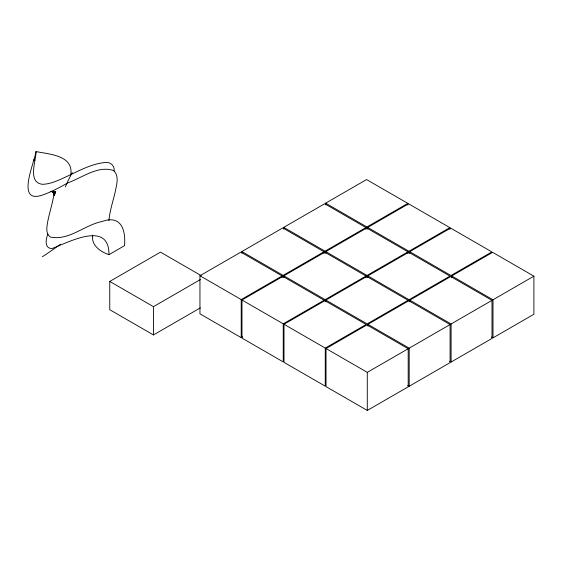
<?xml version="1.0" encoding="UTF-8"?>
<svg xmlns="http://www.w3.org/2000/svg" width="562" height="562" viewBox="0 0 562 562"><rect width="100%" height="100%" fill="white"/><g stroke="black" fill="none" stroke-linecap="round" stroke-linejoin="round"><path stroke-width="0.84" d="M54.121 195.316L54.142 191.902M54.085 192.864L54.128 191.656M92.737 235.064C90.84 245.327 100.577 251.797 108.965 254.684L124.497 245.671C125.93 230.329 121.294 214.522 102.122 221.498C84.349 224.969 69.077 240.965 50.362 237.045C44.967 233.392 47.089 225.748 47.953 220.402C49.899 211.228 52.842 202.271 54.163 192.963M70.735 175.021C73.938 155.231 49.245 154.297 36.031 151.557C34.31 163.135 14.661 206.015 44.194 194.438C52.533 191.34 60.352 187.034 68.121 182.755C82.214 177.648 97.767 165.369 113.391 170.448C119.839 175.836 116.32 185.474 115.084 192.443C112.878 201.765 109.759 210.94 108.916 220.529M36.031 151.557C36.137 160.634 27.187 182.657 42.572 184.322C51.458 184.034 59.579 179.714 67.51 176.138C79.699 170.455 92.035 163.57 105.656 162.46C110.566 161.786 114.873 166.043 114.142 170.974M47.833 234.115C45.81 238.99 44.152 248.643 52.041 248.53C68.515 242.37 109.288 219.932 108.965 254.684M200.402 307.843L153.461 334.938L109.759 309.711L109.759 281.429L160.486 252.141L201.175 275.626M242.735 336.779L241.217 337.65L199.953 313.828L199.953 275.745L240.852 252.134L282.117 275.956L282.117 277.691M241.857 253.286L241.857 251.551L282.756 227.94L324.021 251.762L324.021 253.497M283.754 229.092L283.754 227.364L324.66 203.746L365.925 227.575L365.925 229.303M325.658 204.898L325.658 203.17L366.564 179.552L407.829 203.381L407.829 205.109M109.759 281.429L153.461 306.655L200.402 279.553M199.953 275.745L241.217 299.574L282.117 275.956M241.857 251.551L283.122 275.38L324.021 251.762M283.754 227.364L325.026 251.186L365.925 227.575M325.658 203.17L366.923 226.992L407.829 203.381M241.976 300.01L282.876 276.392L324.141 300.22L283.241 323.831L241.976 300.01L241.976 338.092L283.241 361.914L283.241 323.831M283.88 277.551L283.88 275.816L324.78 252.205L366.045 276.026L366.045 277.754M325.777 253.357L325.777 251.621L366.684 228.01L407.949 251.832L407.949 253.567M367.681 229.163L367.681 227.434L408.588 203.816L449.853 227.645L449.853 229.373M283.88 275.816L325.145 299.644L366.045 276.026M325.777 251.621L367.049 275.45L407.949 251.832M367.681 227.434L408.946 251.256L449.853 227.645M284 324.274L324.899 300.656L366.164 324.485L325.265 348.096L284 324.274L284 362.349L325.265 386.178L325.265 348.096M325.904 300.08L366.803 276.462L408.068 300.291L367.169 323.902L325.904 300.08L325.904 301.808M367.808 275.886L408.707 252.275L449.972 276.097L409.073 299.715L367.808 275.886L367.808 277.614M409.705 251.692L450.612 228.081L491.876 251.902L450.977 275.52L409.705 251.692L409.705 253.427M326.023 348.531L366.923 324.92L408.188 348.742L408.188 386.825L367.288 410.443L326.023 386.614L326.023 348.531L367.288 372.36L408.188 348.742M367.927 326.072L367.927 324.344L408.827 300.726L450.092 324.555L450.092 362.631L409.192 386.249L407.689 385.377M409.831 301.878L409.831 300.15L450.731 276.532L491.996 300.361L491.996 338.443L451.096 362.054L449.593 361.19M451.729 277.684L451.729 275.956L492.635 252.345L533.9 276.167L533.9 314.249L493 337.86L491.497 336.996M367.927 324.344L409.192 348.166L450.092 324.555M409.831 300.15L451.096 323.972L491.996 300.361M451.729 275.956L493 299.778L533.9 276.167M52.245 191.754L55.821 191.93L52.055 191.628L55.041 192.359L52.02 191.494L54.704 192.499L51.971 191.263M52.147 191.712L54.043 191.825L51.177 191.593M52.055 191.628L53.804 191.923L50.517 191.312M33.432 159.91L34.879 160.325M52.02 191.494L53.566 191.979L51.36 191.277M53.186 191.895L54.359 192.562L52.561 191.333M53.032 191.509L55.49 193.265M53.018 191.698L54.359 192.562M53.797 192.38L52.94 191.424L55.006 193.37M52.94 191.424L54.036 192.513M53.355 191.6L54.612 193.384M53.636 192.113L54.289 193.265L53.334 191.129M54.05 192.977L53.559 191.67L54.893 194.466M53.559 191.67L54.289 193.265M53.826 191.909L54.486 194.333M54.071 193.602L53.959 191.937L54.43 195.618M53.959 191.937L54.212 194.066L53.959 191.825M493 299.778L493 337.86M451.096 323.972L451.096 362.054M409.192 348.166L409.192 386.249M409.073 299.715L409.073 301.443M408.946 251.256L408.946 252.984M367.288 372.36L367.288 410.443M367.049 275.45L367.049 277.178M366.923 226.992L366.923 228.727M325.145 299.644L325.145 301.373M325.026 251.186L325.026 252.914M283.122 275.38L283.122 277.108M241.217 299.574L241.217 337.65M153.461 306.655L153.461 334.938M65.424 186.928A18.3 1.904 -62.2 0 1 72.245 172.583M60.443 244.224A105.305 5.353 -39 0 1 42.361 256.722"/></g></svg>
